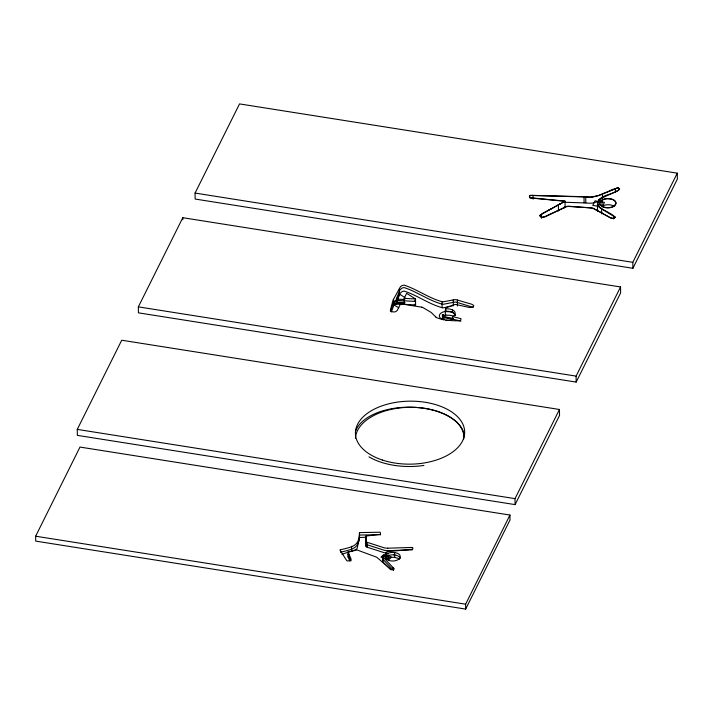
<?xml version="1.0" encoding="UTF-8"?>
<svg xmlns="http://www.w3.org/2000/svg" width="713" height="713" viewBox="0 0 713 713"><rect width="100%" height="100%" fill="white"/><g stroke="black" fill="none" stroke-linecap="round" stroke-linejoin="round"><path stroke-width="1.07" d="M529.438 197.002L529.884 195.888A2.192 1.266 -0.7 0 1 530.65 195.451L584.018 196.922A8.583 4.946 -0.7 0 0 584.553 196.922L584.874 196.922A4.02 2.317 -0.7 0 1 585.712 196.957L589.268 197.243A15.018 8.654 -0.7 0 0 592.583 197.073L598.662 195.62L617.61 187.893A1.586 0.918 -0.7 0 1 618.314 187.982L619.499 188.758M340.395 549.803C353.336 546.613 359.156 546.158 359.477 532.611L379.851 532.219A1.943 1.123 -0.7 0 1 380.323 532.54L380.564 533.85A2.264 1.301 -0.7 0 1 380.011 534.394L365.956 536.051L365.903 541.675A1.818 1.052 -0.7 0 0 366.197 542.005L383.879 547.709A7.683 4.43 -0.7 0 0 387.845 548.172M365.983 538.502L365.938 544.126A1.818 1.052 -0.7 0 0 366.224 544.456L383.915 550.16A7.683 4.43 -0.7 0 0 387.872 550.623M365.956 536.051L365.965 546.577A1.818 1.052 -0.7 0 0 366.259 546.907L383.942 552.611A7.683 4.43 -0.7 0 0 386.116 553.021M529.447 196.797L529.884 195.674A2.184 1.257 -0.7 0 1 530.427 195.326L584.018 196.708A5.668 3.262 -0.7 0 0 584.339 196.708L584.767 196.708A4.777 2.754 -0.7 0 1 585.712 196.735L589.268 197.02A15.018 8.654 -0.7 0 0 592.583 196.85L598.662 195.398L617.61 187.679A1.586 0.918 -0.7 0 1 618.314 187.769L619.642 189.061M359.477 532.611L359.539 537.504L357.026 548.769L354.308 550.249L341.848 554.259M619.552 189.257C613.67 195.398 598.305 193.936 597.449 204.248A7.995 4.608 -0.7 0 0 597.779 205.46C602.36 210.709 610.64 212.189 615.096 217.358M390.466 311.376L393.95 301.385A3.806 2.192 -0.7 0 1 394.868 300.886L397.97 300.44L414.431 301.385M391.339 311.973L393.995 304.906A3.806 2.192 -0.7 0 1 394.913 304.406L398.014 303.961L414.467 304.906M615.087 217.287L613.813 218.526L611.549 218.365L593.439 208.597A9.75 5.624 -0.7 0 0 590.507 207.857L568.84 206.458A6.23 3.592 -0.7 0 0 566.603 206.636L544.964 216.85L542.308 217.394A2.228 1.283 -0.7 0 1 541.47 217.251L540.739 216.895A4.011 2.308 -0.7 0 1 540.178 216.387L539.955 215.887A2.291 1.319 -0.7 0 1 540.026 215.424L544.58 212.331M404.85 303.061L396.33 302.624L399.458 294.068L399.387 288.694L400.474 286.626L402.105 285.574A4.18 2.415 -0.7 0 1 404.271 285.173C417.363 289.433 429.03 298.292 442.604 301.849A3.422 1.97 -0.7 0 0 443.744 301.733L454.555 299.665A4.421 2.549 -0.7 0 1 456.338 299.745L471.765 304.237L473.566 305.36A2.629 1.515 -0.7 0 1 473.717 306.029L472.755 307.169A2.522 1.453 -0.7 0 1 472.006 307.455L469.252 307.446L456.008 304.522A3.806 2.192 -0.7 0 0 454.208 304.692L449.324 306.332A5.811 3.351 -0.7 0 0 447.987 306.866C445.937 306.679 443.967 313.025 446.213 310.663M396.33 302.624L400.038 293.346L402.177 291.546A4.18 2.415 -0.7 0 1 404.342 291.145C417.435 295.405 429.101 304.264 442.675 307.82A3.422 1.97 -0.7 0 0 443.816 307.704L450.358 306.43M615.747 203.882L614.936 205.21A7.816 4.501 -0.7 0 1 607.369 207.643A8.271 4.768 -0.7 0 1 605.034 207.34A7.879 4.545 -0.7 0 1 600.319 201.957A8.342 4.804 -0.7 0 1 600.907 201.075L601.3 200.665A7.709 4.447 -0.7 0 1 607.708 198.535L611.656 199.034A7.79 4.492 -0.7 0 1 615.88 203.428L614.936 205.424A7.816 4.501 -0.7 0 1 607.369 207.857L605.792 207.706A7.923 4.572 -0.7 0 1 600.587 205.041L597.458 204.542L597.53 210.513A7.995 4.608 -0.7 0 0 597.752 211.413M77.262 429.395L121.718 340.226L559.464 409.485L559.536 415.456L515.089 504.617L77.343 435.367L77.262 429.395L515.018 498.645L559.464 409.485M138.349 306.866L182.795 217.706L620.551 286.956L620.622 292.927L576.175 382.088L138.42 312.838L138.349 306.866L576.095 376.116L620.551 286.956M195.077 193.071L239.532 103.911L677.279 173.161L677.35 179.132L632.903 268.293L195.148 199.043L195.077 193.071L632.823 262.322L677.279 173.161M35.65 536.212L79.981 447.069L509.955 515.053L510.009 519.955L465.678 609.089L35.712 541.114L35.65 536.212L465.625 604.187L509.955 515.053M398.808 307.775L393.567 304.701L393.933 304.353A3.832 2.21 -0.7 0 1 395.189 303.702L404.218 303.711L404.155 298.346L406.651 293.328L415.527 298.979L415.599 304.95L414.699 304.923M403.87 304.424L404.841 302.464L396.321 302.027M602.191 206.886L604.464 202.323L595.052 200.834L592.77 205.397L599.045 206.396M421.722 307.169L400.581 303.809L397.257 310.422L395.893 311.545A3.208 1.845 -0.7 0 1 394.503 311.902L393.87 311.938A4.109 2.371 -0.7 0 1 392.765 311.848L392.061 311.688A3.467 1.996 -0.7 0 1 390.314 310.413L393.032 300.164A5.365 3.093 -0.7 0 1 393.496 299.326L399.387 288.694M350.876 560.088L351.01 558.939L347.98 552.049L356.972 550.017A4.064 2.344 -0.7 0 1 357.917 550.276L375.769 556.862A7.905 4.563 -0.7 0 1 377.747 558.119L391.419 569.74A1.569 0.9 -0.7 0 0 392.016 569.785L393.87 569.081A1.711 0.989 -0.7 0 0 394.066 568.644L382.409 556.363A1.845 1.061 -0.7 0 1 382.462 555.962L382.943 555.445L382.97 562.013L390.706 569.732M384.423 556.496L385.813 554.999A6.622 3.815 -0.7 0 1 386.25 554.714M445.848 314.576L445.233 315.146L445.375 311.465M445.286 311.545L450.366 311.813A6.47 3.725 -0.7 0 1 453.12 312.713L454.466 313.773A7.237 4.171 -0.7 0 1 455.206 315.502M382.997 560.347L382.578 560.766A1.845 1.061 -0.7 0 0 382.471 561.265L382.97 562.013M383.077 557.816L382.498 558.413A1.845 1.061 -0.7 0 0 382.444 558.814L393.416 570.035M340.181 549.937L340.154 549.955A5.936 3.422 -0.7 0 1 339.967 550.08L346.83 560.712A2.192 1.266 -0.7 0 0 347.454 560.899L349.593 560.828A2.442 1.408 -0.7 0 0 350.876 560.088M385.653 552.655L387.89 553.413L387.952 558.315L385.715 557.557L385.974 552.423A6.631 3.823 -0.7 0 1 387.471 551.684L412.462 549.224A1.551 0.891 -0.7 0 0 412.845 548.93L412.756 547.718A1.506 0.865 -0.7 0 0 412.319 547.441L387.845 548.19M385.715 557.557L386.036 557.325A6.631 3.823 -0.7 0 1 386.384 557.111M564.179 207.795L565.115 207.278L565.044 201.307L560.329 203.918M563.725 208.044L562.851 208.535M559.553 204.346L560.329 203.704M559.937 204.132L565.044 201.084L530.08 197.724A2.299 1.328 -0.7 0 1 529.625 197.314M559.553 204.132L550.971 209.061M559.937 203.918L558.395 204.987L558.475 210.959M550.962 208.847L544.589 212.545M558.395 204.765L548.841 210.219M548.841 210.005L543.52 213.125M543.52 212.911L540.026 215.21A2.291 1.319 -0.7 0 0 539.946 215.674L541.461 217.028A2.228 1.283 -0.7 0 0 542.308 217.18L544.955 216.627L566.603 206.413A6.23 3.592 -0.7 0 1 568.84 206.244L592.245 208A9.884 5.695 -0.7 0 1 593.43 208.383L602.833 213.445M443.334 319.558L442.434 318.319L442.39 314.798L442.96 314.576A6.872 3.966 -0.7 0 0 443.263 314.718L444.876 316.394A5.027 2.897 -0.7 0 0 445.777 316.929L449.181 317.713A14.697 8.476 -0.7 0 1 452.051 318.212L452.907 318.301M442.461 318.301L443.308 318.239A7.46 4.296 -0.7 0 1 443.611 318.372L443.851 318.524M612.128 189.613L612.957 189.275M609.651 190.612L610.48 190.282M599.695 201.226L592.655 203.045A15.018 8.654 -0.7 0 1 589.339 203.214L585.783 202.938A4.02 2.317 -0.7 0 0 584.945 202.893L584.624 202.893A8.583 4.946 -0.7 0 1 584.09 202.893L564.972 202.26M340.422 552.254C353.185 549.09 359.299 548.618 359.512 535.053L379.877 534.661A1.943 1.123 -0.7 0 1 380.359 534.991M349.049 554.233L348.015 554.5L350.867 560.971M349.076 556.684L348.042 556.942L349.798 560.881M451.543 306.189L452.131 306.064M359.539 537.504L366.152 537.237M387.872 550.641L412.346 549.892M445.233 315.146L450.411 315.333A6.462 3.725 -0.7 0 1 453.156 316.224L453.682 316.554M414.859 298.952L415.527 298.979M414.708 301.403L415.554 301.43L414.422 300.708M404.806 299.54L396.285 299.103L400.002 289.826L402.132 288.025A4.18 2.415 -0.7 0 1 404.298 287.624C417.426 291.875 429.119 300.833 442.746 304.299A3.547 2.05 -0.7 0 0 443.78 304.193L454.591 302.116A4.421 2.549 -0.7 0 1 456.365 302.196L473.156 307.348M404.155 298.346L414.396 298.943M565.044 201.307L530.08 197.938A2.299 1.328 -0.7 0 1 529.625 197.528L529.438 196.788M564.072 207.18L565.115 207.278M599 204.827L598.938 199.854L601.995 200.335L602.075 206.307A7.763 4.474 -0.7 0 1 609.036 204.765A8.547 4.929 -0.7 0 1 610.988 205.041L611.727 205.228A7.79 4.492 -0.7 0 1 614.16 206.315M452.675 319.067L452.648 316.617L460.75 318.613A2.549 1.471 -0.7 0 1 461.026 319.085L460.571 320.315A2.683 1.551 -0.7 0 1 459.725 320.805C452.104 320.868 443.611 320.395 436.401 317.579A3.057 1.765 -0.7 0 1 435.928 317.089L435.875 317.053M451.32 318.836L460.776 321.064A2.549 1.471 -0.7 0 1 460.901 321.215M387.943 558.306A7.478 4.314 -0.7 0 1 394.717 557.406L397.444 558.145A7.192 4.144 -0.7 0 1 399.342 559.357M449.288 318.47L451.409 318.845M448.014 318.248L448.994 318.426M448.441 318.319L449.769 318.559M447.452 318.15L445.901 317.864M447.167 318.096L448.227 318.283M394.717 557.406L394.654 552.504L397.391 553.243A7.192 4.144 -0.7 0 1 400.189 556.006L400.216 556.862A8.003 4.617 -0.7 0 1 399.717 558.163A7.487 4.314 -0.7 0 1 390.234 560.81A7.593 4.376 -0.7 0 1 385.368 557.361A7.29 4.207 -0.7 0 1 385.296 556.185L382.988 555.4L383.05 560.302M382.952 557.833L381.009 557.174L383.817 554.473L391.58 557.103L388.781 559.812L384.895 558.493M442.933 318.06L442.889 314.54M597.458 204.542A7.995 4.608 -0.7 0 0 597.815 205.736L599.954 207.848L614.998 217.073M610.444 217.59L613.269 218.436L615.061 217.002M602.833 213.659L610.444 217.804M414.467 304.228L415.599 304.95M404.904 297.544L399.458 294.068L393.567 304.701L393.496 299.326M393.594 567.789L393.638 569.767M393.211 567.414L393.255 570.355M435.848 317.009L431.133 312.41L422.978 307.615A4.269 2.46 -0.7 0 0 421.748 307.143M444.449 319.46L443.949 318.64M442.39 314.798L443.29 316.037A25.089 14.465 -0.7 0 0 444.279 317.249L444.769 317.543A4.046 2.335 -0.7 0 0 445.901 317.864M619.588 188.695L618.438 190.326L600.15 198.874A5.196 2.995 -0.7 0 0 598.973 199.854M632.823 262.322L632.903 268.293M615.408 188.473L615.462 192.457M613.652 216.003L613.688 218.989M602.449 193.989L602.512 198.963M601.612 208.829L601.665 213.802M585.712 196.966L585.783 202.938M584.018 196.922L584.09 202.893M576.095 376.116L576.175 382.088M541.39 214.283L541.434 218.267M533.048 195.21L533.092 199.185M515.018 498.645L515.089 504.617M465.625 604.187L465.678 609.089M457.372 299.995L457.443 305.966M453.245 299.852L453.316 305.824M445.411 308.961A7.896 4.554 -0.7 0 1 452.497 309.968L452.523 312.419M442.024 301.759L442.096 307.731M385.296 556.185L385.323 558.145M367.204 542.459L367.266 547.361M365.814 541.122L365.876 546.024M351.554 546.229L351.616 551.131M347.98 552.049L348.042 556.942M182.795 217.706L182.822 219.693M383.273 557.637A10.624 6.123 -0.7 0 1 383.05 557.798M393.933 554.866A8.093 4.661 -0.7 0 1 396.152 555.249L397.417 555.694A7.192 4.144 -0.7 0 1 400.216 558.457M393.933 554.857A7.451 4.296 -0.7 0 0 385.733 557.673L385.51 558.101A7.21 4.153 -0.7 0 0 385.35 558.529M387.89 553.44A7.487 4.314 -0.7 0 1 394.672 552.539M423.905 465.437A54.616 29.679 0.1 0 1 368.969 456.855M355.778 430.607A54.616 29.679 0.1 0 1 416.713 407.462A54.616 29.679 0.1 0 1 463.7 438.887M355.422 438.228A54.634 31.497 -0.7 0 1 409.155 407.31A54.634 31.497 -0.7 0 1 464.546 436.329M453.397 318.613A7.896 4.554 -0.7 0 1 445.83 320.324M443.201 319.781A7.896 4.554 -0.7 0 1 443.174 311.955A7.896 4.554 -0.7 0 1 455.099 315.592M454.841 314.415A7.896 4.554 -0.7 0 1 452.648 316.617M452.497 309.959A7.041 4.055 -0.7 0 1 454.796 314.406M443.45 319.718A25.089 14.465 -0.7 0 1 443.343 319.558M615.88 203.642A7.79 4.492 -0.7 0 0 611.656 199.257L610.916 199.07A8.547 4.929 -0.7 0 0 608.964 198.784A7.763 4.474 -0.7 0 0 601.977 200.326M449.956 311.536L449.956 311.536M382.337 460.028A54.634 31.497 -0.7 0 0 464.671 432.461A54.634 31.497 -0.7 0 0 383.104 405.474A54.634 31.497 -0.7 0 0 382.337 460.028"/></g></svg>
